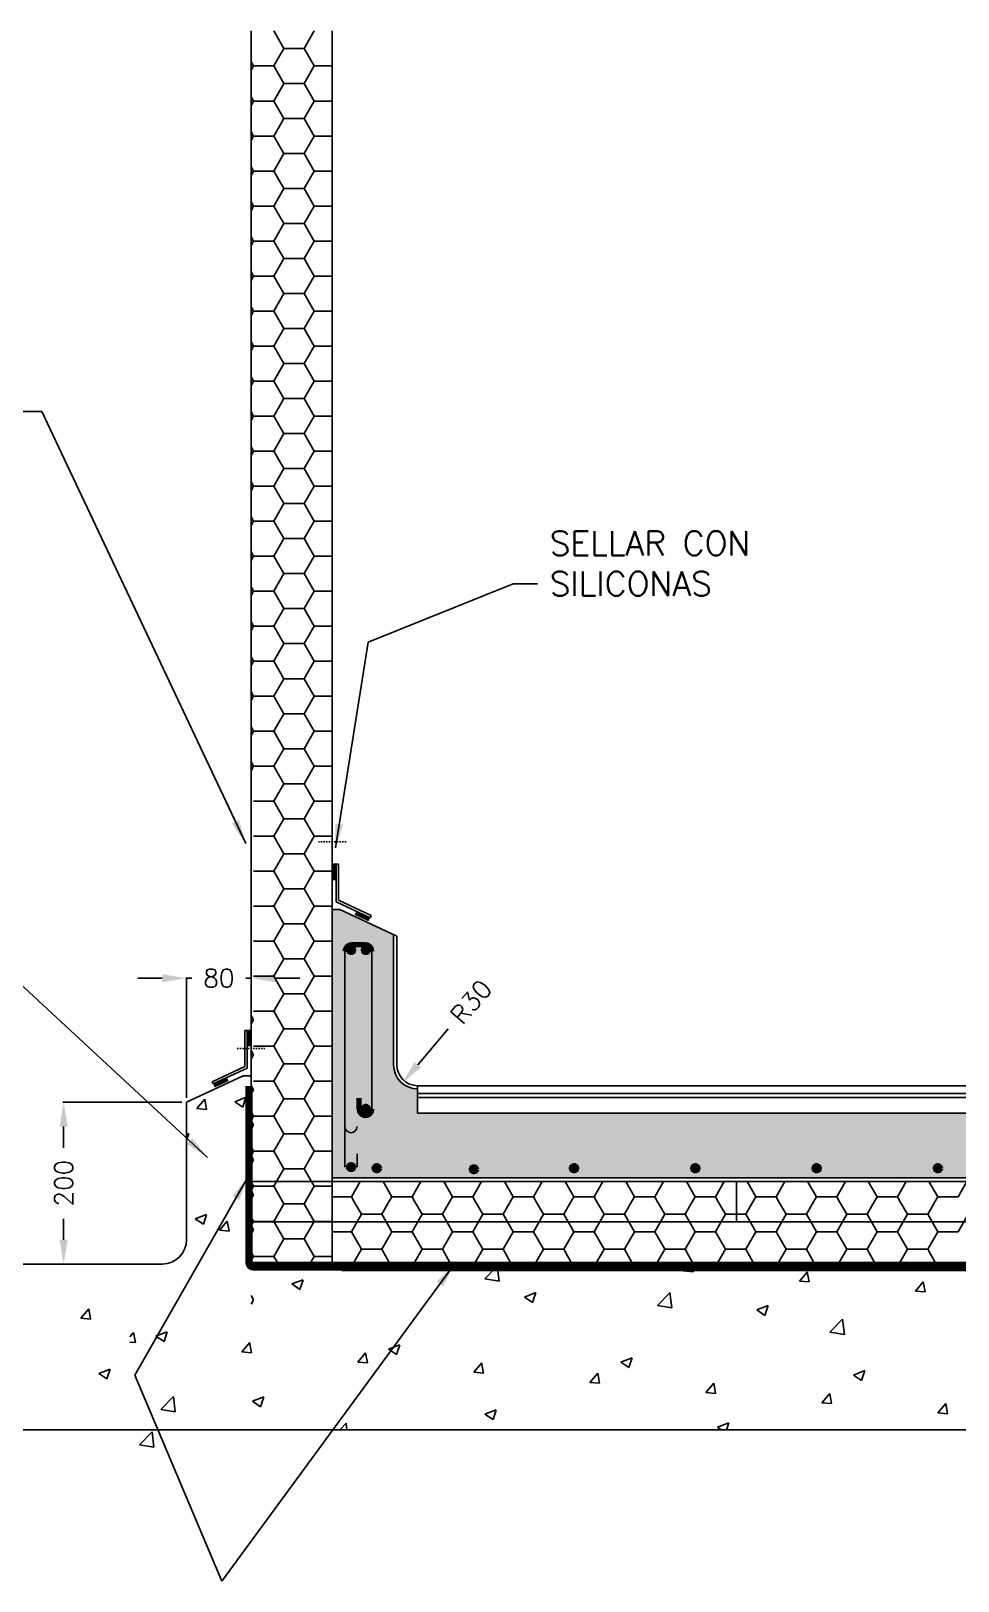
# Model space of a CAD drawing. Extents: x 20 to 15395, y -28849 to -19999.
# Drawn here: x 7285 to 8431, y -27872 to -25955 of the extents above; entities that cross this region are included whole.
import ezdxf

# ---------------------------------------------------------------- set-up
doc = ezdxf.new("R2010")
doc.units = 0
doc.header["$LTSCALE"] = 0.1
doc.header["$MEASUREMENT"] = 0
doc.header["$PDMODE"] = 33
doc.linetypes.add('CEN2', pattern=[32, 16, -8, 0, -8])
doc.linetypes.add('PUN50', pattern=[200, 100, -100])
doc.layers.get('DEFPOINTS').update_dxf_attribs({"linetype": 'CONTINUOUS'})
doc.layers.add('2.0', color=7, linetype='CONTINUOUS', lineweight=200)
for name, color, linetype in [('GR', 9, 'CONTINUOUS'), ('IS', 5, 'CONTINUOUS'), ('ISO', 151, 'CONTINUOUS'), ('madera', 12, 'CONTINUOUS'), ('ME', 7, 'CONTINUOUS'), ('MF', 8, 'CONTINUOUS'), ('TX', 13, 'CONTINUOUS')]:
    doc.layers.add(name, color=color, linetype=linetype)
doc.styles.add('ROMANS', font='romans')
doc.styles.get("Standard").update_dxf_attribs({"font": 'ITALIC'})
doc.dimstyles.new('RPM 1-15', dxfattribs={"dimscale": 15, "dimtxt": 1.5, "dimasz": 2, "dimexe": 0.0625, "dimexo": 0.38, "dimgap": 1, "dimtad": 0, "dimdec": 0, "dimtxsty": 'ROMANS', "dimcen": 2.5, "dimclrd": 256, "dimclre": 256, "dimclrt": 256, "dimazin": 0, "dimtfac": 1, "dimtdec": 0, "dimtmove": 0, "dimatfit": 1, "dimfxl": 1, "dimtolj": 1, "dimlwd": -1, "dimlwe": -1, "dimarcsym": 0})
doc.dimstyles.get("Standard").update_dxf_attribs({"dimtxt": 0.18, "dimasz": 0.18, "dimexe": 0.18, "dimexo": 0.0625, "dimgap": 0.09, "dimtad": 0, "dimtih": 1, "dimtoh": 1, "dimdec": 4, "dimzin": 0, "dimdsep": 46, "dimtxsty": 'Standard', "dimcen": 0.09, "dimadec": 0, "dimazin": 0, "dimtfac": 1, "dimtdec": 4, "dimtofl": 0, "dimtmove": 0, "dimatfit": 3, "dimfxl": 1, "dimtolj": 1, "dimtzin": 0, "dimarcsym": 0})

# ---------------------------------------------------------------- blocks, each defined once
blk = doc.blocks.new('*D418')
at = {"layer": 'DEFPOINTS', "color": 0, "transparency": 16777216}
for p in [(7763.1, -27233.9), (7743.7, -27256.7)]:
    blk.add_point(p, dxfattribs=at)
at = {"layer": 'TX', "transparency": 16777216}
blk.add_line((7800.5, -27189.7), (7763.1, -27233.9), dxfattribs=at)
blk.add_solid([(7759.2, -27230.6), (7766.9, -27237.1), (7743.7, -27256.7)], dxfattribs=at)
at = {"layer": 'TX', "transparency": 16777216, "insert": (7828.9, -27156.1), "char_height": 22.5, "attachment_point": 5, "rotation": 49.7299, "style": 'ROMANS'}
blk.add_mtext('\\A1;R30', dxfattribs=at)
blk = doc.blocks.new('*D437')
at = {"layer": 'DEFPOINTS', "color": 0, "transparency": 16777216}
for p in [(7477.1, -27280.4), (7325.2, -27480.4), (7447.1, -27480.4)]:
    blk.add_point(p, dxfattribs=at)
at = {"layer": 'TX', "transparency": 16777216}
for p, q in [((7471.4, -27280.4), (7324.2, -27280.4)), ((7325.2, -27310.4), (7325.2, -27336.5)), ((7325.2, -27450.4), (7325.2, -27424.3)), ((7441.4, -27480.4), (7324.2, -27480.4))]:
    blk.add_line(p, q, dxfattribs=at)
for points in [[(7320.2, -27310.4), (7330.2, -27310.4), (7325.2, -27280.4)], [(7320.2, -27450.4), (7330.2, -27450.4), (7325.2, -27480.4)]]:
    blk.add_solid(points, dxfattribs=at)
at = {"layer": 'TX', "transparency": 16777216, "insert": (7325.2, -27380.4), "char_height": 22.5, "attachment_point": 5, "rotation": 90, "style": 'ROMANS'}
blk.add_mtext('\\A1;200', dxfattribs=at)
blk = doc.blocks.new('*D438')
at = {"layer": 'DEFPOINTS', "color": 0, "transparency": 16777216}
for p in [(7557.1, -27126.9), (7557.1, -27172.8), (7477.1, -27280.4)]:
    blk.add_point(p, dxfattribs=at)
at = {"layer": 'TX', "transparency": 16777216}
for p, q in [((7447.1, -27126.9), (7417.1, -27126.9)), ((7477.1, -27274.7), (7477.1, -27125.9)), ((7477.1, -27126.9), (7483.8, -27126.9)), ((7557.1, -27126.9), (7550.3, -27126.9)), ((7557.1, -27167.1), (7557.1, -27125.9)), ((7587.1, -27126.9), (7617.1, -27126.9))]:
    blk.add_line(p, q, dxfattribs=at)
for points in [[(7447.1, -27121.9), (7447.1, -27131.9), (7477.1, -27126.9)], [(7587.1, -27121.9), (7587.1, -27131.9), (7557.1, -27126.9)]]:
    blk.add_solid(points, dxfattribs=at)
at = {"layer": 'TX', "transparency": 16777216, "insert": (7517.1, -27126.9), "char_height": 22.5, "attachment_point": 5, "style": 'ROMANS'}
blk.add_mtext('\\A1;80', dxfattribs=at)

msp = doc.modelspace()

# ---------------------------------------------------------------- hatches: boundary and pattern name
at = {"layer": 'madera', "linetype": 'PUN50'}
h = msp.add_hatch(dxfattribs=at)
h.set_pattern_fill('AR-CONC', color=256, scale=200, style=0)
h.set_pattern_definition([(50, (-741.5, -50), (1434.52, -125.504), [150, -1650]), (355, (-741.5, -50), (-277.5, 1504.384), [120, -1320]), (100.4514, (-622, -60.5), (1157.02, 1378.88), [127.48, -1402.284]), (46.184, (-741.5, 350), (2134.48, -331.04), [225, -2475]), (96.636, (-563.6, 322.4), (1869.33, 1948.24), [191.22, -2103.43]), (351.184, (-741.5, 350), (1869.32, 1948.24), [180, -1980]), (21, (-541.5, 250), (1193.814, -805.24), [150, -1650]), (326, (-541.5, 250), (486.63, 1450.3), [120, -1320]), (71.4514, (-442, 182.9), (1680.445, 645.06), [127.48, -1402.284]), (37.5, (-741.5, -50), (24.32, 665.788), [0, -1304, 0, -1340, 0, -1325]), (7.5, (-741.5, -50), (526.139, 788.823), [0, -764, 0, -1274, 0, -505]), (327.5, (-1187.5, -50), (1067.645, -45.11), [0, -500, 0, -1560, 0, -2070]), (317.5, (-1387.5, -50), (1166.372, 200.21), [0, -650, 0, -1036, 0, -1470])])
h.paths.add_polyline_path([(8011, -27373.9), (8011, -27293.9), (8910.8, -27293.9), (8910.8, -27373.9)])
at = {"layer": 'MF'}
h = msp.add_hatch(dxfattribs=at)
h.set_pattern_fill('AR-CONC', color=256, scale=15, style=0)
h.set_pattern_definition([(50, (-741.48, -50), (107.58903, -9.41282), [11.25, -123.75]), (355, (-741.48, -50), (-20.8127, 112.8288), [9, -99]), (100.4514, (-732.51, -50.78), (86.7764, 103.41593), [9.56103, -105.1713]), (46.1842, (-741.48, -20), (160.08616, -24.82785), [16.875, -185.625]), (96.6356, (-728.14, -22.07), (140.1994, 146.1177), [14.3415, -157.75695]), (351.1842, (-741.48, -20), (140.1993, 146.1178), [13.5, -148.5]), (21, (-726.48, -27.5), (89.53606, -60.39283), [11.25, -123.75]), (326, (-726.48, -27.5), (36.4973, 108.7725), [9, -99]), (71.4514, (-719.02, -32.53), (126.0334, 48.37957), [9.56103, -105.1713]), (37.5, (-741.48, -50), (1.82398, 49.93408), [0, -97.8, 0, -100.5, 0, -99.375]), (7.5, (-741.48, -50), (39.46043, 59.16176), [0, -57.3, 0, -95.55, 0, -37.875]), (327.5, (-774.93, -50), (80.073365, -3.38323), [0, -37.5, 0, -117, 0, -155.25]), (317.5, (-789.93, -50), (87.47793, 15.01575), [0, -48.75, 0, -77.7, 0, -110.25])])
edge = h.paths.add_edge_path()
edge.add_line((7657.1, -27373.9), (7657.1, -27041.9))
edge.add_line((7657.1, -27041.9), (7666.6, -27041.9))
edge.add_line((7666.6, -27041.9), (7733.1, -27073))
edge.add_line((7733.1, -27073), (7733.1, -27233.9))
edge.add_arc((7763.1, -27233.9), 30, 180, 269.3579)
edge.add_line((7762.7, -27263.9), (7762.8, -27293.9))
edge.add_line((7762.8, -27293.9), (11051.8, -27293.9))
edge.add_line((11051.8, -27293.9), (11051.8, -27259.9))
edge.add_arc((11051.5, -27233.9), 26, 270.6431, 359.9975)
edge.add_line((11077.5, -27233.9), (11077.5, -27073.4))
edge.add_line((11077.5, -27073.4), (11148, -27040.5))
edge.add_line((11148, -27040.5), (11157.5, -27040.5))
edge.add_line((11157.5, -27040.5), (11157.5, -27373.9))
edge.add_line((11157.5, -27373.9), (7657.1, -27373.9))
at = {"layer": 'TX'}
for points in [[(7657.1, -27004.7), (7662.1, -27004.7), (7662.1, -26985.8), (7657.1, -26985.8)], [(7702.1, -27056.5), (7704.2, -27051.9), (7687, -27044), (7684.9, -27048.6)], [(7557.1, -27210.3), (7552.1, -27210.3), (7552.1, -27191.4), (7557.1, -27191.4)], [(7512, -27262), (7509.9, -27257.5), (7527.1, -27249.6), (7529.2, -27254.1)]]:
    msp.add_hatch(color=256, dxfattribs=at).paths.add_polyline_path(points)

# ---------------------------------------------------------------- linework, layer by layer
at = {"layer": '2.0'}
for p, q in [((7698.5, -27085.7), (7681, -27085.7)), ((7552.8, -27260.6), (7552.8, -27478.4)), ((7553.5, -27260.6), (7553.5, -27478.4)), ((7554.2, -27260.6), (7554.2, -27478.4)), ((7554.8, -27260.6), (7554.8, -27478.4)), ((7555.5, -27260.6), (7555.5, -27478.4)), ((7690.4, -27288.5), (7690.4, -27275.4)), ((7559.5, -27482.4), (11365.8, -27482.4)), ((7559.5, -27483.1), (11365.8, -27483.1)), ((7559.5, -27483.8), (11365.8, -27483.8)), ((7559.5, -27484.4), (11365.8, -27484.4)), ((7559.5, -27485.1), (11365.8, -27485.1)), ((7669.3, -27485.8), (11365.8, -27485.8))]:
    msp.add_line(p, q, dxfattribs=at)
for centre, radius in [((7680.5, -27092), 3.15), ((7698.9, -27092), 3.15), ((7698.7, -27288.5), 3.15), ((7680.5, -27360.5), 3.15), ((7712.4, -27361.9), 3.17), ((7832.5, -27363.2), 3.15), ((7956.2, -27361.9), 3.17), ((8106.2, -27361.9), 3.17), ((8256.2, -27361.9), 3.17), ((8406.2, -27361.9), 3.17)]:
    msp.add_circle(centre, radius, dxfattribs=at)
for centre, radius, start, end in [((7681, -27093.7), 8, 90.587, 180), ((7698.4, -27093.7), 8, 0, 89.413), ((7698.4, -27288.5), 8, 180, 360), ((7559.5, -27478.4), 6.67, 180, 269.413), ((7559.5, -27478.4), 6, 180, 269.413), ((7559.5, -27478.4), 5.33, 180, 269.413), ((7559.5, -27478.4), 4.67, 180, 269.413), ((7559.5, -27478.4), 4, 180, 269.413)]:
    msp.add_arc(centre, radius, start, end, dxfattribs=at)
at = {"layer": 'GR'}
for p, q in [((7662.1, -26985.8), (7665.1, -26985.8)), ((7662.1, -26985.8), (7662.1, -27032.4)), ((7665.1, -26985.8), (7665.1, -27030.5)), ((7705.4, -27049.4), (7665.1, -27030.5)), ((7704.2, -27052.1), (7662.1, -27032.4)), ((7704.2, -27052.1), (7705.4, -27049.4)), ((7733.1, -27073), (7733.1, -27233.9)), ((7552.1, -27191.4), (7549.1, -27191.4)), ((7549.1, -27191.4), (7549.1, -27236.1)), ((7552.1, -27191.4), (7552.1, -27238)), ((7508.7, -27254.9), (7549.1, -27236.1)), ((7509.9, -27257.6), (7552.1, -27238)), ((7547.1, -27247.5), (7477.1, -27280.4)), ((7509.9, -27257.6), (7508.7, -27254.9)), ((7547.1, -27247.5), (7557.1, -27247.5)), ((11051.8, -27259.9), (7762.8, -27259.9)), ((7762.8, -27259.9), (7762.8, -27293.9)), ((7477.1, -27450.4), (7477.1, -27280.4)), ((11051.8, -27269.4), (7762.8, -27269.4)), ((11051.8, -27274.4), (7762.8, -27274.4)), ((7762.8, -27293.9), (11051.8, -27293.9)), ((7657.1, -27373.9), (11247.5, -27373.9)), ((6824.2, -27480.4), (7447.1, -27480.4)), ((6824.2, -27685.4), (12391.4, -27685.4))]:
    msp.add_line(p, q, dxfattribs=at)
for centre, start, end in [((7763.1, -27233.9), 180, 269.3579), ((7447.1, -27450.4), 270, 0)]:
    msp.add_arc(centre, 30, start, end, dxfattribs=at)
at = {"layer": 'IS'}
for p, q in [((7557.1, -25955.3), (7557.1, -27478.4)), ((7657.1, -25955.3), (7657.1, -27481.9)), ((7560.1, -25998.6), (7557.1, -25993.3)), ((7557.1, -26004), (7560.1, -25998.6)), ((7560.1, -26041.9), (7557.1, -26036.6)), ((7557.1, -26047.3), (7560.1, -26041.9)), ((7560.1, -26085.2), (7557.1, -26079.9)), ((7557.1, -26090.6), (7560.1, -26085.2)), ((7560.1, -26128.5), (7557.1, -26123.2)), ((7557.1, -26133.9), (7560.1, -26128.5)), ((7560.1, -26171.8), (7557.1, -26166.5)), ((7557.1, -26177.2), (7560.1, -26171.8)), ((7560.1, -26215.1), (7557.1, -26209.8)), ((7557.1, -26220.5), (7560.1, -26215.1)), ((7560.1, -26258.4), (7557.1, -26253.1)), ((7557.1, -26263.8), (7560.1, -26258.4)), ((7560.1, -26301.7), (7557.1, -26296.4)), ((7557.1, -26307.1), (7560.1, -26301.7)), ((7560.1, -26345), (7557.1, -26339.7)), ((7557.1, -26350.4), (7560.1, -26345)), ((7560.1, -26388.3), (7557.1, -26383)), ((7557.1, -26393.7), (7560.1, -26388.3)), ((7560.1, -26431.6), (7557.1, -26426.3)), ((7557.1, -26437), (7560.1, -26431.6)), ((7560.1, -26474.9), (7557.1, -26469.6)), ((7557.1, -26480.3), (7560.1, -26474.9)), ((7560.1, -26518.2), (7557.1, -26512.9)), ((7557.1, -26523.6), (7560.1, -26518.2)), ((7560.1, -26561.5), (7557.1, -26556.2)), ((7557.1, -26566.9), (7560.1, -26561.5)), ((7560.1, -26604.8), (7557.1, -26599.5)), ((7557.1, -26610.2), (7560.1, -26604.8)), ((7560.1, -26648.1), (7557.1, -26642.8)), ((7557.1, -26653.5), (7560.1, -26648.1)), ((7560.1, -26691.4), (7557.1, -26686.1)), ((7557.1, -26696.8), (7560.1, -26691.4)), ((7560.1, -26734.7), (7557.1, -26729.4)), ((7557.1, -26740.1), (7560.1, -26734.7)), ((7560.1, -26778), (7557.1, -26772.7)), ((7557.1, -26783.4), (7560.1, -26778)), ((7560.1, -26821.3), (7557.1, -26816)), ((7557.1, -26826.7), (7560.1, -26821.3)), ((7560.1, -26864.6), (7557.1, -26859.3)), ((7557.1, -26870), (7560.1, -26864.6)), ((7560.1, -27178.2), (7557.1, -27172.8)), ((7557.1, -27183.5), (7560.1, -27178.2)), ((7560.1, -27221.5), (7557.1, -27216.1)), ((7557.1, -27226.8), (7560.1, -27221.5)), ((7560.1, -27264.8), (7557.1, -27259.4)), ((7557.1, -27270.1), (7560.1, -27264.8)), ((7557.1, -27378.4), (11244.2, -27378.4)), ((8157.1, -27378.4), (8157.1, -27428.4)), ((7557.1, -27428.4), (11244.2, -27428.4)), ((7557.1, -27478.4), (11244.2, -27478.4)), ((7657.1, -27481.9), (7557.1, -27481.9)), ((7657.1, -27481.6), (11247.5, -27481.6))]:
    msp.add_line(p, q, dxfattribs=at)
at = {"layer": 'ISO'}
for p, q in [((7597.6, -25977), (7585.1, -25955.3)), ((7622.6, -25977), (7635.1, -25955.3)), ((7585.1, -25998.6), (7597.6, -25977)), ((7622.6, -25977), (7597.6, -25977)), ((7635.1, -25998.6), (7622.6, -25977)), ((7585.1, -25998.6), (7560.1, -25998.6)), ((7597.6, -26020.3), (7585.1, -25998.6)), ((7622.6, -26020.3), (7635.1, -25998.6)), ((7657.1, -25998.6), (7635.1, -25998.6)), ((7585.1, -26041.9), (7597.6, -26020.3)), ((7622.6, -26020.3), (7597.6, -26020.3)), ((7635.1, -26041.9), (7622.6, -26020.3)), ((7585.1, -26041.9), (7560.1, -26041.9)), ((7597.6, -26063.6), (7585.1, -26041.9)), ((7622.6, -26063.6), (7635.1, -26041.9)), ((7657.1, -26041.9), (7635.1, -26041.9)), ((7585.1, -26085.2), (7597.6, -26063.6)), ((7622.6, -26063.6), (7597.6, -26063.6)), ((7635.1, -26085.2), (7622.6, -26063.6)), ((7585.1, -26085.2), (7560.1, -26085.2)), ((7597.6, -26106.9), (7585.1, -26085.2)), ((7622.6, -26106.9), (7635.1, -26085.2)), ((7657.1, -26085.2), (7635.1, -26085.2)), ((7585.1, -26128.5), (7597.6, -26106.9)), ((7622.6, -26106.9), (7597.6, -26106.9)), ((7635.1, -26128.5), (7622.6, -26106.9)), ((7585.1, -26128.5), (7560.1, -26128.5)), ((7597.6, -26150.2), (7585.1, -26128.5)), ((7622.6, -26150.2), (7635.1, -26128.5)), ((7657.1, -26128.5), (7635.1, -26128.5)), ((7585.1, -26171.8), (7597.6, -26150.2)), ((7622.6, -26150.2), (7597.6, -26150.2)), ((7635.1, -26171.8), (7622.6, -26150.2)), ((7585.1, -26171.8), (7560.1, -26171.8)), ((7597.6, -26193.5), (7585.1, -26171.8)), ((7622.6, -26193.5), (7635.1, -26171.8)), ((7657.1, -26171.8), (7635.1, -26171.8)), ((7585.1, -26215.1), (7597.6, -26193.5)), ((7622.6, -26193.5), (7597.6, -26193.5)), ((7635.1, -26215.1), (7622.6, -26193.5)), ((7585.1, -26215.1), (7560.1, -26215.1)), ((7597.6, -26236.8), (7585.1, -26215.1)), ((7622.6, -26236.8), (7635.1, -26215.1)), ((7657.1, -26215.1), (7635.1, -26215.1)), ((7585.1, -26258.4), (7597.6, -26236.8)), ((7622.6, -26236.8), (7597.6, -26236.8)), ((7635.1, -26258.4), (7622.6, -26236.8)), ((7585.1, -26258.4), (7560.1, -26258.4)), ((7597.6, -26280.1), (7585.1, -26258.4)), ((7622.6, -26280.1), (7635.1, -26258.4)), ((7657.1, -26258.4), (7635.1, -26258.4)), ((7585.1, -26301.7), (7597.6, -26280.1)), ((7622.6, -26280.1), (7597.6, -26280.1)), ((7635.1, -26301.7), (7622.6, -26280.1)), ((7585.1, -26301.7), (7560.1, -26301.7)), ((7597.6, -26323.4), (7585.1, -26301.7)), ((7622.6, -26323.4), (7635.1, -26301.7)), ((7657.1, -26301.7), (7635.1, -26301.7)), ((7585.1, -26345), (7597.6, -26323.4)), ((7622.6, -26323.4), (7597.6, -26323.4)), ((7635.1, -26345), (7622.6, -26323.4)), ((7585.1, -26345), (7560.1, -26345)), ((7597.6, -26366.7), (7585.1, -26345)), ((7622.6, -26366.7), (7635.1, -26345)), ((7657.1, -26345), (7635.1, -26345)), ((7585.1, -26388.3), (7597.6, -26366.7)), ((7622.6, -26366.7), (7597.6, -26366.7)), ((7635.1, -26388.3), (7622.6, -26366.7)), ((7585.1, -26388.3), (7560.1, -26388.3)), ((7597.6, -26410), (7585.1, -26388.3)), ((7622.6, -26410), (7635.1, -26388.3)), ((7657.1, -26388.3), (7635.1, -26388.3)), ((7585.1, -26431.6), (7597.6, -26410)), ((7622.6, -26410), (7597.6, -26410)), ((7635.1, -26431.6), (7622.6, -26410)), ((7585.1, -26431.6), (7560.1, -26431.6)), ((7597.6, -26453.3), (7585.1, -26431.6)), ((7622.6, -26453.3), (7635.1, -26431.6)), ((7657.1, -26431.6), (7635.1, -26431.6)), ((7585.1, -26474.9), (7597.6, -26453.3)), ((7622.6, -26453.3), (7597.6, -26453.3)), ((7635.1, -26474.9), (7622.6, -26453.3)), ((7585.1, -26474.9), (7560.1, -26474.9)), ((7597.6, -26496.6), (7585.1, -26474.9)), ((7622.6, -26496.6), (7635.1, -26474.9)), ((7657.1, -26474.9), (7635.1, -26474.9)), ((7585.1, -26518.2), (7597.6, -26496.6)), ((7622.6, -26496.6), (7597.6, -26496.6)), ((7635.1, -26518.2), (7622.6, -26496.6)), ((7585.1, -26518.2), (7560.1, -26518.2)), ((7597.6, -26539.9), (7585.1, -26518.2)), ((7622.6, -26539.9), (7635.1, -26518.2)), ((7657.1, -26518.2), (7635.1, -26518.2)), ((7585.1, -26561.5), (7597.6, -26539.9)), ((7622.6, -26539.9), (7597.6, -26539.9)), ((7635.1, -26561.5), (7622.6, -26539.9)), ((7585.1, -26561.5), (7560.1, -26561.5)), ((7597.6, -26583.2), (7585.1, -26561.5)), ((7622.6, -26583.2), (7635.1, -26561.5)), ((7657.1, -26561.5), (7635.1, -26561.5)), ((7585.1, -26604.8), (7597.6, -26583.2)), ((7622.6, -26583.2), (7597.6, -26583.2)), ((7635.1, -26604.8), (7622.6, -26583.2)), ((7585.1, -26604.8), (7560.1, -26604.8)), ((7597.6, -26626.5), (7585.1, -26604.8)), ((7622.6, -26626.5), (7635.1, -26604.8)), ((7657.1, -26604.8), (7635.1, -26604.8)), ((7585.1, -26648.1), (7597.6, -26626.5)), ((7622.6, -26626.5), (7597.6, -26626.5)), ((7635.1, -26648.1), (7622.6, -26626.5)), ((7585.1, -26648.1), (7560.1, -26648.1)), ((7597.6, -26669.8), (7585.1, -26648.1)), ((7622.6, -26669.8), (7635.1, -26648.1)), ((7657.1, -26648.1), (7635.1, -26648.1)), ((7585.1, -26691.4), (7597.6, -26669.8)), ((7622.6, -26669.8), (7597.6, -26669.8)), ((7635.1, -26691.4), (7622.6, -26669.8)), ((7585.1, -26691.4), (7560.1, -26691.4)), ((7597.6, -26713.1), (7585.1, -26691.4)), ((7622.6, -26713.1), (7635.1, -26691.4)), ((7657.1, -26691.4), (7635.1, -26691.4)), ((7585.1, -26734.7), (7597.6, -26713.1)), ((7622.6, -26713.1), (7597.6, -26713.1)), ((7635.1, -26734.7), (7622.6, -26713.1)), ((7585.1, -26734.7), (7560.1, -26734.7)), ((7597.6, -26756.4), (7585.1, -26734.7)), ((7622.6, -26756.4), (7635.1, -26734.7)), ((7657.1, -26734.7), (7635.1, -26734.7)), ((7585.1, -26778), (7597.6, -26756.4)), ((7622.6, -26756.4), (7597.6, -26756.4)), ((7635.1, -26778), (7622.6, -26756.4)), ((7585.1, -26778), (7560.1, -26778)), ((7597.6, -26799.7), (7585.1, -26778)), ((7622.6, -26799.7), (7635.1, -26778)), ((7657.1, -26778), (7635.1, -26778)), ((7585.1, -26821.3), (7597.6, -26799.7)), ((7622.6, -26799.7), (7597.6, -26799.7)), ((7635.1, -26821.3), (7622.6, -26799.7)), ((7585.1, -26821.3), (7560.1, -26821.3)), ((7597.6, -26843), (7585.1, -26821.3)), ((7622.6, -26843), (7635.1, -26821.3)), ((7657.1, -26821.3), (7635.1, -26821.3)), ((7585.1, -26864.6), (7597.6, -26843)), ((7622.6, -26843), (7597.6, -26843)), ((7635.1, -26864.6), (7622.6, -26843)), ((7585.1, -26864.6), (7560.1, -26864.6)), ((7597.6, -26886.3), (7585.1, -26864.6)), ((7622.6, -26886.3), (7635.1, -26864.6)), ((7657.1, -26864.6), (7635.1, -26864.6)), ((7585.1, -26907.9), (7597.6, -26886.3)), ((7622.6, -26886.3), (7597.6, -26886.3)), ((7635.1, -26907.9), (7622.6, -26886.3)), ((7585.1, -26907.9), (7560.1, -26907.9)), ((7597.6, -26929.6), (7585.1, -26907.9)), ((7622.6, -26929.6), (7635.1, -26907.9)), ((7657.1, -26907.9), (7635.1, -26907.9)), ((7585.1, -26951.2), (7597.6, -26929.6)), ((7622.6, -26929.6), (7597.6, -26929.6)), ((7635.1, -26951.2), (7622.6, -26929.6)), ((7585.1, -26951.2), (7560.1, -26951.2)), ((7597.6, -26972.9), (7585.1, -26951.2)), ((7622.6, -26972.9), (7635.1, -26951.2)), ((7657.1, -26951.2), (7635.1, -26951.2)), ((7585.1, -26994.5), (7597.6, -26972.9)), ((7622.6, -26972.9), (7597.6, -26972.9)), ((7635.1, -26994.5), (7622.6, -26972.9)), ((7585.1, -26994.5), (7560.1, -26994.5)), ((7597.6, -27016.2), (7585.1, -26994.5)), ((7622.6, -27016.2), (7635.1, -26994.5)), ((7657.1, -26994.5), (7635.1, -26994.5)), ((7585.1, -27037.8), (7597.6, -27016.2)), ((7622.6, -27016.2), (7597.6, -27016.2)), ((7635.1, -27037.8), (7622.6, -27016.2)), ((7585.1, -27037.8), (7560.1, -27037.8)), ((7597.6, -27059.5), (7585.1, -27037.8)), ((7622.6, -27059.5), (7635.1, -27037.8)), ((7657.1, -27037.8), (7635.1, -27037.8)), ((7585.1, -27081.1), (7597.6, -27059.5)), ((7622.6, -27059.5), (7597.6, -27059.5)), ((7635.1, -27081.1), (7622.6, -27059.5)), ((7585.1, -27081.1), (7560.1, -27081.1)), ((7597.6, -27102.8), (7585.1, -27081.1)), ((7622.6, -27102.8), (7635.1, -27081.1)), ((7657.1, -27081.1), (7635.1, -27081.1)), ((7585.1, -27124.5), (7597.6, -27102.8)), ((7622.6, -27102.8), (7597.6, -27102.8)), ((7635.1, -27124.5), (7622.6, -27102.8)), ((7585.1, -27124.5), (7560.1, -27124.5)), ((7597.6, -27146.1), (7585.1, -27124.5)), ((7622.6, -27146.1), (7635.1, -27124.5)), ((7657.1, -27124.5), (7635.1, -27124.5)), ((7585.1, -27167.8), (7597.6, -27146.1)), ((7622.6, -27146.1), (7597.6, -27146.1)), ((7635.1, -27167.8), (7622.6, -27146.1)), ((7585.1, -27167.8), (7560.1, -27167.8)), ((7597.6, -27189.4), (7585.1, -27167.8)), ((7622.6, -27189.4), (7635.1, -27167.8)), ((7657.1, -27167.8), (7635.1, -27167.8)), ((7585.1, -27211.1), (7597.6, -27189.4)), ((7622.6, -27189.4), (7597.6, -27189.4)), ((7635.1, -27211.1), (7622.6, -27189.4)), ((7585.1, -27211.1), (7560.1, -27211.1)), ((7597.6, -27232.7), (7585.1, -27211.1)), ((7622.6, -27232.7), (7635.1, -27211.1)), ((7657.1, -27211.1), (7635.1, -27211.1)), ((7585.1, -27254.4), (7597.6, -27232.7)), ((7622.6, -27232.7), (7597.6, -27232.7)), ((7635.1, -27254.4), (7622.6, -27232.7)), ((7585.1, -27254.4), (7560.1, -27254.4)), ((7597.6, -27276), (7585.1, -27254.4)), ((7622.6, -27276), (7635.1, -27254.4)), ((7657.1, -27254.4), (7635.1, -27254.4)), ((7585.1, -27297.7), (7597.6, -27276)), ((7622.6, -27276), (7597.6, -27276)), ((7635.1, -27297.7), (7622.6, -27276)), ((7560.1, -27297.7), (7557.1, -27292.3)), ((7557.1, -27303), (7560.1, -27297.7)), ((7585.1, -27297.7), (7560.1, -27297.7)), ((7597.6, -27319.3), (7585.1, -27297.7)), ((7622.6, -27319.3), (7635.1, -27297.7)), ((7657.1, -27297.7), (7635.1, -27297.7)), ((7560.1, -27308.1), (7557.1, -27302.7)), ((7557.1, -27313.4), (7560.1, -27308.1)), ((7560.1, -27341), (7557.1, -27335.6)), ((7585.1, -27341), (7597.6, -27319.3)), ((7622.6, -27319.3), (7597.6, -27319.3)), ((7635.1, -27341), (7622.6, -27319.3)), ((7557.1, -27346.3), (7560.1, -27341)), ((7560.1, -27351.4), (7557.1, -27346)), ((7557.1, -27356.7), (7560.1, -27351.4)), ((7585.1, -27341), (7560.1, -27341)), ((7597.6, -27362.6), (7585.1, -27341)), ((7622.6, -27362.6), (7635.1, -27341)), ((7657.1, -27341), (7635.1, -27341)), ((7585.1, -27384.3), (7597.6, -27362.6)), ((7622.6, -27362.6), (7597.6, -27362.6)), ((7635.1, -27384.3), (7622.6, -27362.6)), ((7560.1, -27384.3), (7557.1, -27378.9)), ((7557.1, -27389.6), (7560.1, -27384.3)), ((7560.1, -27394.7), (7557.1, -27389.3)), ((7557.1, -27400), (7560.1, -27394.7)), ((7585.1, -27384.3), (7560.1, -27384.3)), ((7597.6, -27405.9), (7585.1, -27384.3)), ((7622.6, -27405.9), (7635.1, -27384.3)), ((7657.1, -27384.3), (7635.1, -27384.3)), ((7681, -27397.2), (7691.8, -27378.4)), ((7731, -27397.2), (7720.1, -27378.4)), ((7756, -27397.2), (7766.8, -27378.4)), ((7806, -27397.2), (7795.1, -27378.4)), ((7831, -27397.2), (7841.8, -27378.4)), ((7881, -27397.2), (7870.1, -27378.4)), ((7906, -27397.2), (7916.8, -27378.4)), ((7956, -27397.2), (7945.1, -27378.4)), ((7981, -27397.2), (7991.8, -27378.4)), ((8031, -27397.2), (8020.1, -27378.4)), ((8056, -27397.2), (8066.8, -27378.4)), ((8106, -27397.2), (8095.1, -27378.4)), ((8131, -27397.2), (8141.8, -27378.4)), ((8181, -27397.2), (8170.1, -27378.4)), ((8206, -27397.2), (8216.8, -27378.4)), ((8256, -27397.2), (8245.1, -27378.4)), ((8281, -27397.2), (8291.8, -27378.4)), ((8331, -27397.2), (8320.1, -27378.4)), ((8356, -27397.2), (8366.8, -27378.4)), ((8406, -27397.2), (8395.1, -27378.4)), ((8431, -27397.2), (8441.8, -27378.4)), ((7585.1, -27427.6), (7597.6, -27405.9)), ((7622.6, -27405.9), (7597.6, -27405.9)), ((7635.1, -27427.6), (7622.6, -27405.9)), ((7657.1, -27397.2), (7681, -27397.2)), ((7684.5, -27403.4), (7681, -27397.2)), ((7693.5, -27418.8), (7684.5, -27403.4)), ((7718.5, -27418.8), (7727.4, -27403.4)), ((7727.4, -27403.4), (7731, -27397.2)), ((7731, -27397.2), (7756, -27397.2)), ((7759.5, -27403.4), (7756, -27397.2)), ((7768.5, -27418.8), (7759.5, -27403.4)), ((7793.5, -27418.8), (7802.4, -27403.4)), ((7802.4, -27403.4), (7806, -27397.2)), ((7806, -27397.2), (7831, -27397.2)), ((7834.5, -27403.4), (7831, -27397.2)), ((7843.5, -27418.8), (7834.5, -27403.4)), ((7868.5, -27418.8), (7877.4, -27403.4)), ((7877.4, -27403.4), (7881, -27397.2)), ((7881, -27397.2), (7906, -27397.2)), ((7909.5, -27403.4), (7906, -27397.2)), ((7918.5, -27418.8), (7909.5, -27403.4)), ((7943.5, -27418.8), (7952.4, -27403.4)), ((7952.4, -27403.4), (7956, -27397.2)), ((7956, -27397.2), (7981, -27397.2)), ((7984.5, -27403.4), (7981, -27397.2)), ((7993.5, -27418.8), (7984.5, -27403.4)), ((8018.5, -27418.8), (8027.4, -27403.4)), ((8027.4, -27403.4), (8031, -27397.2)), ((8031, -27397.2), (8056, -27397.2)), ((8059.5, -27403.4), (8056, -27397.2)), ((8068.5, -27418.8), (8059.5, -27403.4)), ((8093.5, -27418.8), (8102.4, -27403.4)), ((8102.4, -27403.4), (8106, -27397.2)), ((8106, -27397.2), (8131, -27397.2)), ((8134.5, -27403.4), (8131, -27397.2)), ((8143.5, -27418.8), (8134.5, -27403.4)), ((8168.5, -27418.8), (8177.4, -27403.4)), ((8177.4, -27403.4), (8181, -27397.2)), ((8181, -27397.2), (8206, -27397.2)), ((8209.5, -27403.4), (8206, -27397.2)), ((8218.5, -27418.8), (8209.5, -27403.4)), ((8243.5, -27418.8), (8252.4, -27403.4)), ((8252.4, -27403.4), (8256, -27397.2)), ((8256, -27397.2), (8281, -27397.2)), ((8284.5, -27403.4), (8281, -27397.2)), ((8293.5, -27418.8), (8284.5, -27403.4)), ((8318.5, -27418.8), (8327.4, -27403.4)), ((8327.4, -27403.4), (8331, -27397.2)), ((8331, -27397.2), (8356, -27397.2)), ((8359.5, -27403.4), (8356, -27397.2)), ((8368.5, -27418.8), (8359.5, -27403.4)), ((8393.5, -27418.8), (8402.4, -27403.4)), ((8402.4, -27403.4), (8406, -27397.2)), ((8406, -27397.2), (8431, -27397.2)), ((7560.1, -27427.6), (7557.1, -27422.2)), ((7557.1, -27432.9), (7560.1, -27427.6)), ((7560.1, -27438), (7557.1, -27432.6)), ((7585.1, -27427.6), (7560.1, -27427.6)), ((7597.6, -27449.2), (7585.1, -27427.6)), ((7622.6, -27449.2), (7635.1, -27427.6)), ((7657.1, -27427.6), (7635.1, -27427.6)), ((7681, -27440.5), (7693.5, -27418.8)), ((7693.5, -27418.8), (7718.5, -27418.8)), ((7731, -27440.5), (7718.5, -27418.8)), ((7756, -27440.5), (7768.5, -27418.8)), ((7768.5, -27418.8), (7793.5, -27418.8)), ((7806, -27440.5), (7793.5, -27418.8)), ((7831, -27440.5), (7843.5, -27418.8)), ((7843.5, -27418.8), (7868.5, -27418.8)), ((7881, -27440.5), (7868.5, -27418.8)), ((7906, -27440.5), (7918.5, -27418.8)), ((7918.5, -27418.8), (7943.5, -27418.8)), ((7956, -27440.5), (7943.5, -27418.8)), ((7981, -27440.5), (7993.5, -27418.8)), ((7993.5, -27418.8), (8018.5, -27418.8)), ((8031, -27440.5), (8018.5, -27418.8)), ((8056, -27440.5), (8068.5, -27418.8)), ((8068.5, -27418.8), (8093.5, -27418.8)), ((8106, -27440.5), (8093.5, -27418.8)), ((8131, -27440.5), (8143.5, -27418.8)), ((8143.5, -27418.8), (8168.5, -27418.8)), ((8181, -27440.5), (8168.5, -27418.8)), ((8206, -27440.5), (8218.5, -27418.8)), ((8218.5, -27418.8), (8243.5, -27418.8)), ((8256, -27440.5), (8243.5, -27418.8)), ((8281, -27440.5), (8293.5, -27418.8)), ((8293.5, -27418.8), (8318.5, -27418.8)), ((8331, -27440.5), (8318.5, -27418.8)), ((8356, -27440.5), (8368.5, -27418.8)), ((8368.5, -27418.8), (8393.5, -27418.8)), ((8406, -27440.5), (8393.5, -27418.8)), ((8431, -27440.5), (8443.5, -27418.8)), ((7557.1, -27443.3), (7560.1, -27438)), ((7585.1, -27470.9), (7597.6, -27449.2)), ((7622.6, -27449.2), (7597.6, -27449.2)), ((7635.1, -27470.9), (7622.6, -27449.2)), ((7657.1, -27440.5), (7681, -27440.5)), ((7693.5, -27462.1), (7681, -27440.5)), ((7718.5, -27462.1), (7731, -27440.5)), ((7731, -27440.5), (7756, -27440.5)), ((7768.5, -27462.1), (7756, -27440.5)), ((7793.5, -27462.1), (7806, -27440.5)), ((7806, -27440.5), (7831, -27440.5)), ((7843.5, -27462.1), (7831, -27440.5)), ((7868.5, -27462.1), (7881, -27440.5)), ((7881, -27440.5), (7906, -27440.5)), ((7918.5, -27462.1), (7906, -27440.5)), ((7943.5, -27462.1), (7956, -27440.5)), ((7956, -27440.5), (7981, -27440.5)), ((7993.5, -27462.1), (7981, -27440.5)), ((8018.5, -27462.1), (8031, -27440.5)), ((8031, -27440.5), (8056, -27440.5)), ((8068.5, -27462.1), (8056, -27440.5)), ((8093.5, -27462.1), (8106, -27440.5)), ((8106, -27440.5), (8131, -27440.5)), ((8143.5, -27462.1), (8131, -27440.5)), ((8168.5, -27462.1), (8181, -27440.5)), ((8181, -27440.5), (8206, -27440.5)), ((8218.5, -27462.1), (8206, -27440.5)), ((8243.5, -27462.1), (8256, -27440.5)), ((8256, -27440.5), (8281, -27440.5)), ((8293.5, -27462.1), (8281, -27440.5)), ((8318.5, -27462.1), (8331, -27440.5)), ((8331, -27440.5), (8356, -27440.5)), ((8368.5, -27462.1), (8356, -27440.5)), ((8393.5, -27462.1), (8406, -27440.5)), ((8406, -27440.5), (8431, -27440.5)), ((7560.1, -27470.9), (7557.1, -27465.5)), ((7557.1, -27476.2), (7560.1, -27470.9)), ((7585.1, -27470.9), (7560.1, -27470.9)), ((7591.5, -27481.9), (7585.1, -27470.9)), ((7628.8, -27481.9), (7635.1, -27470.9)), ((7657.1, -27470.9), (7635.1, -27470.9)), ((7684.1, -27478.4), (7693.5, -27462.1)), ((7693.5, -27462.1), (7718.5, -27462.1)), ((7727.8, -27478.4), (7718.5, -27462.1)), ((7759.1, -27478.4), (7768.5, -27462.1)), ((7768.5, -27462.1), (7793.5, -27462.1)), ((7802.8, -27478.4), (7793.5, -27462.1)), ((7834.1, -27478.4), (7843.5, -27462.1)), ((7843.5, -27462.1), (7868.5, -27462.1)), ((7877.8, -27478.4), (7868.5, -27462.1)), ((7909.1, -27478.4), (7918.5, -27462.1)), ((7918.5, -27462.1), (7943.5, -27462.1)), ((7952.8, -27478.4), (7943.5, -27462.1)), ((7984.1, -27478.4), (7993.5, -27462.1)), ((7993.5, -27462.1), (8018.5, -27462.1)), ((8027.8, -27478.4), (8018.5, -27462.1)), ((8059.1, -27478.4), (8068.5, -27462.1)), ((8068.5, -27462.1), (8093.5, -27462.1)), ((8102.8, -27478.4), (8093.5, -27462.1)), ((8134.1, -27478.4), (8143.5, -27462.1)), ((8143.5, -27462.1), (8168.5, -27462.1)), ((8177.8, -27478.4), (8168.5, -27462.1)), ((8209.1, -27478.4), (8218.5, -27462.1)), ((8218.5, -27462.1), (8243.5, -27462.1)), ((8252.8, -27478.4), (8243.5, -27462.1)), ((8284.1, -27478.4), (8293.5, -27462.1)), ((8293.5, -27462.1), (8318.5, -27462.1)), ((8327.8, -27478.4), (8318.5, -27462.1)), ((8359.1, -27478.4), (8368.5, -27462.1)), ((8368.5, -27462.1), (8393.5, -27462.1)), ((8402.8, -27478.4), (8393.5, -27462.1)), ((7560.1, -27481.3), (7557.1, -27475.9)), ((7557.1, -27486.6), (7560.1, -27481.3)), ((7560.1, -27524.6), (7557.1, -27519.2)), ((7557.1, -27529.9), (7560.1, -27524.6))]:
    msp.add_line(p, q, dxfattribs=at)
at = {"layer": 'ME'}
for p, q in [((7673, -27360.5), (7673, -27093.7)), ((7706.4, -27288.5), (7706.4, -27093.7)), ((7688, -27360.5), (7688, -27344.3))]:
    msp.add_line(p, q, dxfattribs=at)
msp.add_arc((7680.5, -27310.5), 7.48, 180, 0, dxfattribs=at)
at = {"layer": 'MF'}
for p, q in [((7657.1, -27041.9), (7666.6, -27041.9)), ((7737.1, -27074.8), (7666.6, -27041.9)), ((7737.1, -27074.8), (7737.1, -27233.9)), ((7490, -27288.2), (7499.7, -27276.7)), ((7501.9, -27289.3), (7499.6, -27276.7)), ((7536.7, -27279.6), (7550.7, -27274.2)), ((7536.7, -27279.6), (7546.6, -27286.3)), ((7546.6, -27286.3), (7550.6, -27274.2)), ((7490, -27288.2), (7502, -27289.3)), ((7477.1, -27320), (7479.9, -27318.9)), ((7477.1, -27327.4), (7479.9, -27318.9)), ((7488, -27424.6), (7502, -27419.2)), ((7488, -27424.6), (7497.9, -27431.3)), ((7497.9, -27431.3), (7502, -27419.2)), ((7517.8, -27438.7), (7527.4, -27427.2)), ((7529.7, -27439.7), (7527.4, -27427.2)), ((7517.8, -27438.7), (7529.7, -27439.7)), ((7845.8, -27498.6), (7861, -27482.9)), ((7863.6, -27501.4), (7861.4, -27482.9)), ((8091.6, -27488.9), (8096.6, -27482.9)), ((8091.6, -27488.9), (8103.5, -27489.9)), ((8103.5, -27489.9), (8102.2, -27482.9)), ((8235, -27501.4), (8244.7, -27489.9)), ((8247, -27502.5), (8244.6, -27489.9)), ((7607.4, -27505.1), (7621.4, -27499.8)), ((7607.4, -27505.1), (7617.3, -27511.8)), ((7617.3, -27511.8), (7621.4, -27499.8)), ((7845.8, -27498.6), (7863.6, -27501.4)), ((8235, -27501.4), (8247, -27502.5)), ((8378.5, -27514), (8388.1, -27502.5)), ((8390.4, -27515), (8388.1, -27502.5)), ((7894.8, -27521.2), (7908.8, -27515.8)), ((7894.8, -27521.2), (7904.8, -27527.9)), ((7904.7, -27527.9), (7908.8, -27515.8)), ((8059.3, -27531.7), (8074.9, -27515.5)), ((8077, -27534.5), (8074.8, -27515.5)), ((8378.5, -27514), (8390.4, -27515)), ((7346.6, -27547.4), (7356.2, -27536)), ((7346.6, -27547.4), (7358.5, -27548.5)), ((7358.5, -27548.5), (7356.2, -27536)), ((8059.3, -27531.7), (8077.1, -27534.5)), ((8182.2, -27537.2), (8196.2, -27531.8)), ((8182.2, -27537.2), (8192.2, -27543.9)), ((8192.2, -27543.9), (8196.2, -27531.8)), ((8272.7, -27564.8), (8288.3, -27548.6)), ((8290.5, -27567.6), (8288.3, -27548.6)), ((7407.1, -27570.6), (7411.7, -27565.1)), ((7414, -27577.6), (7411.7, -27565.1)), ((7439.3, -27569.6), (7453.3, -27564.3)), ((7449.3, -27576.4), (7453.3, -27564.3)), ((8272.7, -27564.8), (8290.5, -27567.6)), ((7407.1, -27577), (7414, -27577.6)), ((7439.3, -27569.6), (7449.3, -27576.3)), ((7545.5, -27589.1), (7555.2, -27577.6)), ((7557.4, -27590.2), (7555.1, -27577.6)), ((7726.8, -27585.7), (7740.8, -27580.3)), ((7726.8, -27585.7), (7736.7, -27592.4)), ((7736.7, -27592.4), (7740.7, -27580.3)), ((7545.5, -27589.1), (7557.5, -27590.2)), ((7689, -27601.7), (7698.6, -27590.2)), ((7689, -27601.7), (7700.9, -27602.7)), ((7700.9, -27602.7), (7698.6, -27590.2)), ((7832.4, -27614.2), (7842.1, -27602.7)), ((7844.3, -27615.3), (7842, -27602.7)), ((8014.2, -27601.7), (8028.2, -27596.3)), ((8014.2, -27601.7), (8024.1, -27608.4)), ((8024.1, -27608.4), (8028.2, -27596.3)), ((7368.6, -27615.9), (7382.6, -27610.5)), ((7368.6, -27615.9), (7378.6, -27622.6)), ((7378.5, -27622.6), (7382.6, -27610.5)), ((7832.4, -27614.2), (7844.4, -27615.3)), ((7975.9, -27626.8), (7985.5, -27615.3)), ((7987.8, -27627.8), (7985.5, -27615.3)), ((8301.6, -27617.7), (8315.6, -27612.3)), ((8301.6, -27617.7), (8311.6, -27624.4)), ((8311.5, -27624.4), (8315.6, -27612.3)), ((7445.5, -27660.4), (7461, -27644.1)), ((7463.2, -27663.1), (7461, -27644.1)), ((7558.7, -27650.2), (7572.7, -27644.8)), ((7568.6, -27656.9), (7572.7, -27644.8)), ((7975.9, -27626.8), (7987.8, -27627.8)), ((8119.3, -27639.3), (8129, -27627.8)), ((8119.3, -27639.3), (8131.3, -27640.4)), ((8131.3, -27640.4), (8128.9, -27627.8)), ((8262.8, -27651.9), (8272.4, -27640.4)), ((8274.7, -27652.9), (8272.4, -27640.4)), ((7445.5, -27660.4), (7463.2, -27663.1)), ((7558.7, -27650.2), (7568.7, -27656.9)), ((7846.1, -27666.2), (7860.1, -27660.8)), ((7856.1, -27672.9), (7860.1, -27660.8)), ((8262.8, -27651.9), (8274.7, -27652.9)), ((8406.2, -27664.4), (8415.9, -27652.9)), ((8418.2, -27665.5), (8415.8, -27652.9)), ((7666.7, -27685.4), (7674.5, -27677.2)), ((7675.4, -27685.4), (7674.4, -27677.2)), ((7846.1, -27666.2), (7856.1, -27672.9)), ((8133.6, -27682.2), (8147.6, -27676.8)), ((8133.6, -27682.2), (8138.2, -27685.4)), ((8144.7, -27685.4), (8147.5, -27676.8)), ((8406.2, -27664.4), (8418.2, -27665.5)), ((7418.9, -27704.2), (7434.5, -27688)), ((7436.7, -27707), (7434.5, -27688)), ((7418.9, -27704.2), (7436.7, -27707))]:
    msp.add_line(p, q, dxfattribs=at)
msp.add_arc((7763.1, -27233.9), 26, 180, 269.3579, dxfattribs=at)
at = {"layer": 'TX', "linetype": 'CEN2'}
for p, q in [((7674.4, -26958.2), (7640.3, -26958.2)), ((7539.7, -27213.7), (7573.8, -27213.7))]:
    msp.add_line(p, q, dxfattribs=at)
at = {"layer": 'TX'}
msp.add_line((7413.1, -27617.8), (7520.7, -27872.5), dxfattribs=at)
for points in [[(7657.1, -27004.7), (7662.1, -27004.7), (7662.1, -26985.8), (7657.1, -26985.8)], [(7557.1, -27210.3), (7552.1, -27210.3), (7552.1, -27191.4), (7557.1, -27191.4)]]:
    msp.add_lwpolyline(points, close=True, dxfattribs=at)

# ---------------------------------------------------------------- texts
at = {"layer": 'TX', "insert": (7926.1, -26653.9), "char_height": 30, "attachment_point": 7, "style": 'ROMANS'}
msp.add_mtext('SELLAR CON\\PSILICONAS', dxfattribs=at)

# ---------------------------------------------------------------- dimensions: what is measured, and where the dimension line sits
at = {"layer": 'TX'}
dim = msp.add_linear_dim(base=(7557.1, -27126.9), p1=(7477.1, -27280.4), p2=(7557.1, -27172.8), dimstyle='RPM 1-15', dxfattribs=at)
dim.commit()
dim.dimension.update_dxf_attribs({"geometry": '*D438', "text_midpoint": (7517.1, -27126.9)})
dim = msp.add_radius_dim(center=(7763.1, -27233.9), mpoint=(7743.7, -27256.7), dimstyle='RPM 1-15', override={"dimtmove": 1}, dxfattribs=at)
dim.commit()
dim.dimension.update_dxf_attribs({"geometry": '*D418', "text_midpoint": (7828.9, -27156.1), "dimtype": 164})
dim = msp.add_linear_dim(base=(7325.2, -27480.4), p1=(7477.1, -27280.4), p2=(7447.1, -27480.4), angle=90, dimstyle='RPM 1-15', dxfattribs=at)
dim.commit()
dim.dimension.update_dxf_attribs({"geometry": '*D437', "text_midpoint": (7325.2, -27380.4)})

# ---------------------------------------------------------------- leaders
at = {"layer": 'TX', "annotation_type": 0, "has_hookline": 1}
for points, hookline_direction, text_width in [([(7550.3, -26960.3), (7298.4, -26426.1), (7268.4, -26426.1)], 1, 452.9), ([(7661.3, -26965.8), (7701.7, -26711.3), (7881.1, -26638.9), (7911.1, -26638.9)], 0, 272.9), ([(7503, -27348.6), (7233.3, -27098.6), (7203.3, -27098.6)], 1, 198.6)]:
    msp.add_leader(points, dimstyle='Standard', override={"dimtxt": 30, "dimasz": 30, "dimgap": 15, "dimtad": 0, "dimtih": 0, "dimdec": 0, "dimtxsty": 'ROMANS', "dimtdec": 0, "dimtix": 1, "dimtmove": 2}, dxfattribs=dict(at, hookline_direction=hookline_direction, text_width=text_width))
at = {"layer": 'TX'}
for points in [[(7552.8, -27372.9), (7413.1, -27617.8)], [(7808.1, -27480.8), (7520.7, -27872.5)]]:
    msp.add_leader(points, dimstyle='Standard', override={"dimtxt": 30, "dimasz": 30, "dimgap": 15, "dimtad": 0, "dimtih": 0, "dimdec": 0, "dimtxsty": 'ROMANS', "dimtdec": 0, "dimtix": 1, "dimtmove": 2}, dxfattribs=at)

doc.saveas('drawing.dxf')
